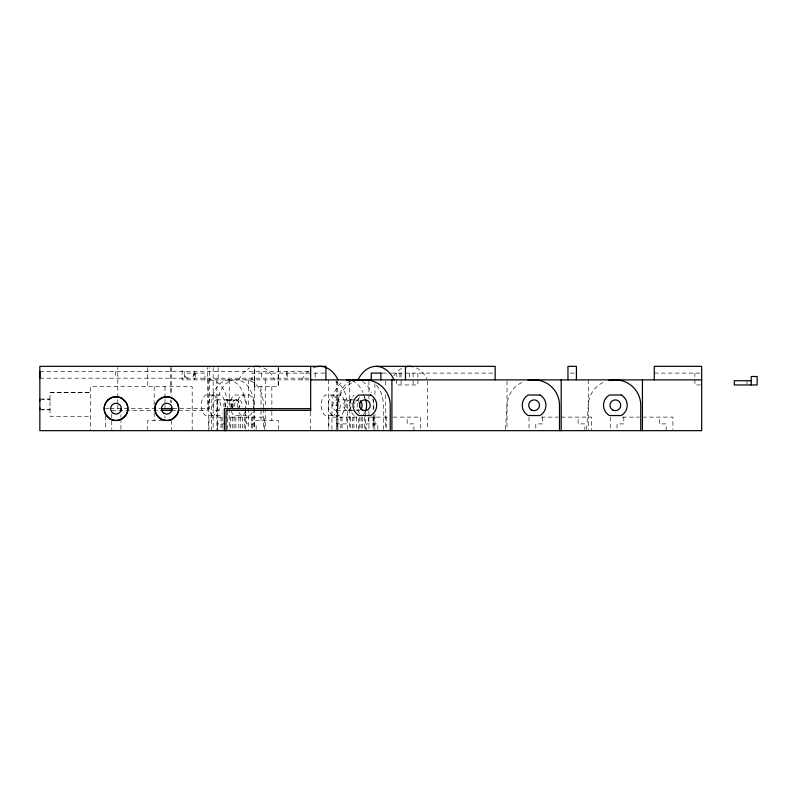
<?xml version="1.0" encoding="UTF-8"?>
<svg xmlns="http://www.w3.org/2000/svg" width="797" height="797" viewBox="0 0 797 797"><rect width="100%" height="100%" fill="white"/><g stroke="black" fill="none" stroke-linecap="round" stroke-linejoin="round"><path stroke-width="0.6" stroke-dasharray="3.98 2.99" d="M50.002 407.934L50.002 409.499L42.111 409.499M50.002 400.911L50.002 399.347L42.111 399.347M117.807 408.652L117.807 404.926M117.807 403.68L117.807 398.699M117.807 397.454L117.807 367.586M286.98 371.422L286.442 376.702M336.065 430.659L337.759 405.603A26.241 26.241 0 0 1 354.426 381.683M505.408 429.463L507.022 405.603A26.241 26.241 0 0 1 523.689 381.683M586.662 429.453L588.276 405.274A26.251 26.251 0 0 1 605.252 381.554M194.229 373.106L193.083 376.702L190.393 378.186M194.338 373.106L193.82 375.367M39.85 371.422L310.671 371.422M324.817 373.106L252.001 373.106L252.001 379.88M382.122 373.106L389.942 373.106M391.188 373.106L493.951 373.106M570.373 373.106L575.215 373.106M654.287 373.106L700.553 373.106M39.85 378.186L310.671 378.186M309.206 379.88L182.124 379.88L182.124 367.566M700.553 384.961L694.904 384.961L694.904 373.106M50.002 392.572L90.629 392.572L50.002 392.582L50.002 416.273L90.629 416.273M39.85 399.028L50.002 399.028M216.884 399.855L227.693 399.855M229.377 399.855L235.384 399.855A5.42 3.816 -90 0 1 238.682 407.974M232.624 407.835A5.42 3.816 90 0 1 236.101 399.855L238.502 399.855A5.42 3.816 -90 0 1 242.039 406.839M336.762 399.855A5.42 3.816 -90 0 1 339.881 408.124A5.42 3.816 -90 0 1 333.276 407.835A5.42 3.816 -90 0 1 336.762 399.855L347.572 399.855A5.42 3.816 -90 0 1 350.69 408.124A5.42 3.816 -90 0 1 344.085 407.835A5.42 3.816 -90 0 1 347.572 399.855M349.843 399.855L354.645 399.855M331.95 429.453L331.95 405.274L337.958 405.274A25.394 17.893 -90 0 1 351.228 380.747M105.563 408.652L109.239 408.652M110.295 408.652L160.645 408.652M172.869 408.652L209.352 408.652L209.352 367.586M39.85 409.827L50.002 409.827M111.759 410.345L160.576 410.345M171.644 410.345L207.419 410.345L207.419 367.566M216.645 410.684A5.42 3.816 90 0 0 220.131 402.714A5.42 3.816 90 0 0 213.526 402.415A5.42 3.816 90 0 0 216.645 410.684L222.652 410.684M336.523 410.684L347.333 410.684M349.843 410.684L354.645 410.684M369.449 417.12L389.026 417.12M393.09 417.12L420.696 417.12L420.696 429.434M541.213 417.12L558.289 417.12M561.188 417.12L591.653 417.12L591.653 430.659M622.467 417.12L639.533 417.12M642.432 417.12L672.907 417.12L672.907 429.434M162.698 420.507L147.744 420.507L147.744 429.533M225.74 423.894L217.362 423.894L217.362 430.659M187.923 378.186C184.735 377.927 183.958 374.022 184.246 371.422M287.508 376.702L286.98 373.106M746.998 380.727L746.998 383.905M666.133 430.659L666.133 423.894L659.358 423.894L659.358 417.12M623.822 417.12L623.822 423.894L617.047 423.894L617.047 430.659M610.273 417.12L610.273 429.434M588.276 379.88L588.276 429.424M584.888 430.659L584.888 423.894L578.114 423.894L578.114 417.12M542.568 417.12L542.568 423.894L535.803 423.894L535.803 430.659M529.029 417.12L529.029 429.434M507.022 381.115L507.022 429.424M427.491 381.115L427.491 429.424M417.877 373.106L417.877 384.961L396.298 384.961L396.298 373.106M413.932 430.659L413.932 423.894L407.157 423.894L407.157 417.12M413.105 373.106L413.105 384.961M409.509 373.106L409.509 378.754M401.06 373.106L401.06 384.961M399.895 373.106L399.895 378.754M386.196 417.12L386.196 429.434M385.738 381.115L385.738 387.312M385.738 394.744L385.738 429.424M383.357 429.453L383.357 405.274A25.394 17.893 -90 0 0 374.411 383.287M377.818 429.533L377.818 423.894L366.53 423.894L366.53 429.533M374.929 383.596L374.929 395.979M374.929 414.56L374.929 429.424M374.182 417.12L374.182 429.434M373.743 408.901L373.743 405.274A25.394 17.893 -90 0 0 373.135 398.699M373.743 414.938L373.743 429.453M373.305 417.12L373.305 423.894M373.046 417.12L373.046 423.894M373.016 423.894L373.016 429.533M368.931 381.115L368.931 399.695M368.931 410.844L368.931 429.424M368.244 417.12L368.244 423.894M365.345 412.527L365.345 429.453M364.727 417.12L364.727 429.434M362.336 417.12L362.336 429.434M361.121 417.12L361.121 429.434M359.766 417.12L359.766 429.434M358.74 429.434L358.74 417.12L328.862 417.12L328.862 429.434M356.319 417.12L356.319 430.659M353.928 417.12L353.928 429.434M352.712 417.12L352.712 429.434M350.331 417.12L350.331 429.434M349.714 381.125L349.714 429.414M347.323 429.453L347.323 405.274A25.394 17.893 -90 0 0 335.846 381.564M346.805 417.12L346.805 423.894L337.231 423.894L337.231 429.533M342.003 417.12L342.033 429.533M340.867 417.12L340.867 429.434M337.958 405.274L337.958 429.453M337.759 381.115L337.759 429.424M336.772 381.115L336.772 429.424M328.364 379.88L328.364 429.424M315.213 373.106L315.213 378.754M310.671 412.109L310.671 429.434M278.292 367.537L278.292 386.655L254.592 386.655L254.592 368.732M278.292 429.533L278.292 420.507L254.592 420.507L254.592 429.533M278.213 367.537L278.213 386.655M271.827 386.655L271.857 408.652M271.837 411.481L271.837 420.507M265.271 379.88L265.271 407.128M265.271 408.363L265.271 429.424M264.534 429.434L264.534 417.12L208.983 417.12L208.983 429.434M263.478 407.685L263.478 405.274A25.394 17.893 90 0 0 245.596 379.88M263.478 408.901L263.478 429.453M261.605 373.106L261.605 379.88M261.027 386.655L261.027 408.652M261.037 410.345L261.037 420.507M256.156 429.533L256.156 423.894L246.582 423.894L246.582 417.12M254.661 368.732L254.661 386.655M254.462 379.88L254.462 407.128M254.462 408.363L254.462 429.424M253.874 407.685L253.874 405.274A25.394 17.893 -90 0 0 235.982 379.88M253.874 408.901L253.874 429.453M252.519 417.12L252.519 429.434M251.384 417.12L251.354 429.533M248.455 379.88L248.455 407.128M248.455 408.363L248.455 429.424M245.466 410.106L245.466 405.274A25.394 17.893 -90 0 0 227.573 379.88M245.466 411.312L245.466 430.659M244.261 417.12L244.261 429.434M242.467 417.12L242.467 429.434M240.654 417.12L240.654 429.434M238.861 417.12L238.861 430.659M235.852 417.12L235.852 429.434M234.059 417.12L234.059 429.434M232.246 417.12L232.246 429.434M230.453 417.12L230.453 430.659M229.247 379.88L229.247 407.128M229.247 408.363L229.247 429.424M227.454 410.106L227.454 405.274A25.394 17.893 -90 0 0 209.561 379.88M227.454 411.312L227.454 430.659M222.134 417.12L222.164 429.533M220.998 417.12L220.998 429.434M218.159 367.566L218.159 379.88M217.491 430.659L217.491 405.603A25.394 17.893 -90 0 1 235.145 379.88M216.904 379.88L216.904 430.659M213.158 367.576L213.158 429.424M211.484 430.659L211.484 405.603A25.394 17.893 -90 0 1 229.137 379.88M208.495 379.88L208.495 429.424M204.949 379.88L204.949 373.106L184.605 373.106L184.605 379.88M195.335 373.106L195.335 379.88M194.229 371.422L194.209 379.88M192.187 430.659L192.187 386.655L90.629 386.655L90.629 430.659M171.435 367.537L171.395 395.681M171.395 400.572L171.395 403.013M171.435 420.507L171.435 429.533M170.438 367.586L170.438 394.963M170.438 399.945L170.438 402.435M164.989 386.655L164.989 397.653M164.989 398.879L164.989 403.77M164.989 404.986L164.989 408.652M164.989 415.994L164.989 418.246M154.19 386.655L154.19 407.436M154.19 412.607L154.19 420.507M147.744 367.537L147.744 386.655M120.935 414.769L120.935 417.21M120.935 418.435L120.935 429.434M115.396 371.422L115.396 378.186M111.759 413.932L111.759 429.463M105.573 415.994L105.573 429.434M355.641 401.319A5.42 3.816 -90 0 1 359.357 400.084M360.065 410.047A5.42 3.816 -90 0 1 354.545 406.51M354.605 403.71A5.42 3.816 -90 0 1 355.014 402.415M362.266 381.564A25.394 17.893 -90 0 1 371.352 392.572M356.837 400.034A5.42 3.816 -90 0 1 358.63 401.558M358.55 409.1A5.42 3.816 -90 0 1 356.717 410.545M352.085 380.747A25.394 17.893 -90 0 1 362.944 392.572M363.661 394.535A25.394 17.893 -90 0 1 364.727 398.699M302.003 379.88A30.575 21.698 90 0 1 309.037 370.545M313.052 367.955A30.575 21.698 90 0 1 316.489 366.75M263.757 367.955A30.575 21.698 -90 0 1 274.816 379.88M238.781 379.88A30.575 21.698 -90 0 1 249.84 367.955M333.604 395.013A11.845 8.349 -90 0 1 333.604 415.536M332.469 415.536A11.845 8.349 -90 0 1 332.469 395.013M372.697 399.347A11.845 8.349 -90 0 1 372.697 411.192M359.557 413.653A11.845 8.349 -90 0 1 359.557 396.896M364.159 396.896A11.845 8.349 -90 0 1 365.096 398.48M365.096 412.069A11.845 8.349 -90 0 1 362.436 415.536M354.087 415.536A11.845 8.349 -90 0 1 354.087 395.013M232.076 407.974A5.42 3.816 -90 0 1 235.384 399.855M225.69 406.669A5.42 3.816 -90 0 1 229.875 399.905A5.42 3.816 -90 0 1 232.684 407.974M331.95 405.274A25.394 17.893 90 0 1 343.437 381.564M351.756 409.957A5.42 3.816 -90 0 1 346.028 405.274A5.42 3.816 -90 0 1 351.756 400.582M416.433 367.955A30.575 21.698 -90 0 1 426.983 378.864M393.658 375.975A30.575 21.698 -90 0 1 402.515 367.955M213.735 395.013A11.845 8.349 -90 0 1 213.735 415.536M224.993 407.327A11.845 8.349 -90 0 0 220.938 395.013L205.387 395.013A11.845 8.349 -90 0 0 205.387 415.536L220.938 415.536A11.845 8.349 -90 0 0 222.672 413.653M212.59 415.536A11.845 8.349 -90 0 1 212.59 395.013M234.667 406.51A5.42 3.816 -90 0 1 238.502 399.855M236.101 399.855A5.42 3.816 90 0 1 239.23 408.124M223.857 406.51A5.42 3.816 -90 0 1 228.191 399.925A5.42 3.816 -90 0 1 230.821 408.124M231.15 411.192A11.845 8.349 90 0 0 234.208 415.536L249.77 415.536A11.845 8.349 -90 0 0 252.818 411.192M230.164 407.327A11.845 8.349 90 0 1 234.208 395.013L249.77 395.013A11.845 8.349 -90 0 1 253.655 408.333M241.421 415.536A11.845 8.349 90 0 1 238.363 411.192M237.367 407.327A11.845 8.349 90 0 1 241.421 395.013M242.557 395.013A11.845 8.349 -90 0 1 246.452 408.333M245.615 411.192A11.845 8.349 -90 0 1 242.557 415.536M340.817 395.013L325.256 395.013A11.845 8.349 -90 0 0 325.256 415.536L340.817 415.536A11.845 8.349 -90 0 0 340.817 395.013"/><path stroke-width="1.2" d="M39.85 409.499L39.85 407.934M39.85 400.911L39.85 399.347M39.85 378.186L39.85 371.422M376.074 366.341L495.176 366.341L495.176 379.88M381.225 373.106L371.272 373.106L371.272 379.88M310.671 379.88L701.679 379.88M751.222 380.727L734.296 380.727L734.296 384.961L757.15 384.961L757.15 376.493L751.222 376.493L751.222 384.961M161.432 408.652L172.869 408.652M310.671 408.652L224.346 408.652L224.346 430.659M161.153 410.345L171.644 410.345M310.671 410.345L226.039 410.345L226.039 430.659M654.287 379.88L654.287 366.341L701.679 366.341L701.679 430.659L39.85 430.659L39.85 366.341L325.913 366.341L325.913 379.88M642.432 379.88L642.432 430.659M640.748 430.659L640.748 405.274A25.394 25.394 0 0 0 615.354 379.88A26.251 26.251 0 0 0 608.539 380.558M576.42 379.88L576.42 366.341L567.962 366.341L567.962 379.88M561.188 379.88L561.188 430.659M559.494 430.659L559.494 405.274A25.394 25.394 0 0 0 534.11 379.88M405.464 366.341L405.464 379.88M391.925 379.88L391.925 430.659M390.231 430.659L390.231 405.274A25.394 25.394 0 0 0 364.837 379.88M380.876 373.106L380.876 379.88M310.671 366.341L310.671 411.103M171.395 407.905L171.395 410.345M120.935 408.652L120.935 411.103M358.809 380.398A26.241 26.241 0 0 1 364.508 379.88M528.072 380.398A26.241 26.241 0 0 1 533.771 379.88M347.452 379.88A25.394 17.893 -90 0 1 350.949 380.368M365.464 379.88A25.394 17.893 -90 0 1 368.961 380.368M352.364 380.368A25.394 17.893 -90 0 1 359.347 380.368M360.274 400.662A5.42 3.816 -90 0 1 360.872 409.22M359.218 402.714A5.42 3.816 -90 0 1 359.507 406.839M316.489 366.75A30.575 21.698 90 0 1 338.028 379.88M253.277 366.75A30.575 21.698 -90 0 1 260.33 366.75M365.484 399.347A11.845 8.349 -90 0 1 365.484 411.192M358.062 379.88A30.575 21.698 -90 0 1 394.087 379.88M346.346 380.368A25.394 17.893 90 0 1 349.843 379.88M405.942 366.75A30.575 21.698 -90 0 1 412.995 366.75M107.645 400.273L105.762 402.734A11.656 11.427 -90 0 0 105.762 414.579L110.096 418.913A12.294 12.045 -90 0 0 121.941 418.913L126.285 414.579A11.656 11.427 -90 0 0 126.285 402.734L121.941 398.39A12.294 12.045 -90 0 0 110.096 398.4L107.645 400.273M158.424 400.273L156.541 402.734A11.656 11.427 -90 0 0 156.541 414.579L160.874 418.913A12.294 12.045 -90 0 0 172.72 418.913L177.064 414.579A11.656 11.427 -90 0 0 177.064 402.734L172.72 398.39A12.294 12.045 -90 0 0 160.874 398.4L158.424 400.273M370.764 395.013L358.919 395.013A11.845 11.845 0 0 0 358.919 415.536L370.764 415.536A11.845 11.845 0 0 0 370.764 395.013M540.027 395.013L528.182 395.013A11.845 11.845 0 0 0 528.182 415.536L540.027 415.536A11.845 11.845 0 0 0 540.027 395.013M621.281 395.013L609.426 395.013A11.845 11.845 0 0 0 609.426 415.536L621.281 415.536A11.845 11.845 0 0 0 621.281 395.013M362.137 409.957A5.42 5.42 0 0 0 370.256 405.274A5.42 5.42 0 0 0 362.137 400.582A5.42 5.42 0 0 0 362.137 409.957M531.4 409.957A5.42 5.42 0 0 0 539.519 405.274A5.42 5.42 0 0 0 531.4 400.582A5.42 5.42 0 0 0 531.4 409.957M612.644 409.957A5.42 5.42 0 0 0 620.773 405.274A5.42 5.42 0 0 0 612.644 400.582A5.42 5.42 0 0 0 612.644 409.957M113.313 413.344A5.42 5.42 0 0 0 121.433 408.652A5.42 5.42 0 0 0 113.313 403.969A5.42 5.42 0 0 0 113.313 413.344M164.092 413.344A5.42 5.42 0 0 0 172.212 408.652A5.42 5.42 0 0 0 164.092 403.969A5.42 5.42 0 0 0 164.092 413.344M160.874 418.913A11.845 11.845 0 0 0 178.648 408.652A11.845 11.845 0 0 0 160.874 398.39A11.845 11.845 0 0 0 160.874 418.913M110.096 418.913A11.845 11.845 0 0 0 127.869 408.652A11.845 11.845 0 0 0 110.096 398.39A11.845 11.845 0 0 0 110.096 418.913"/></g></svg>
